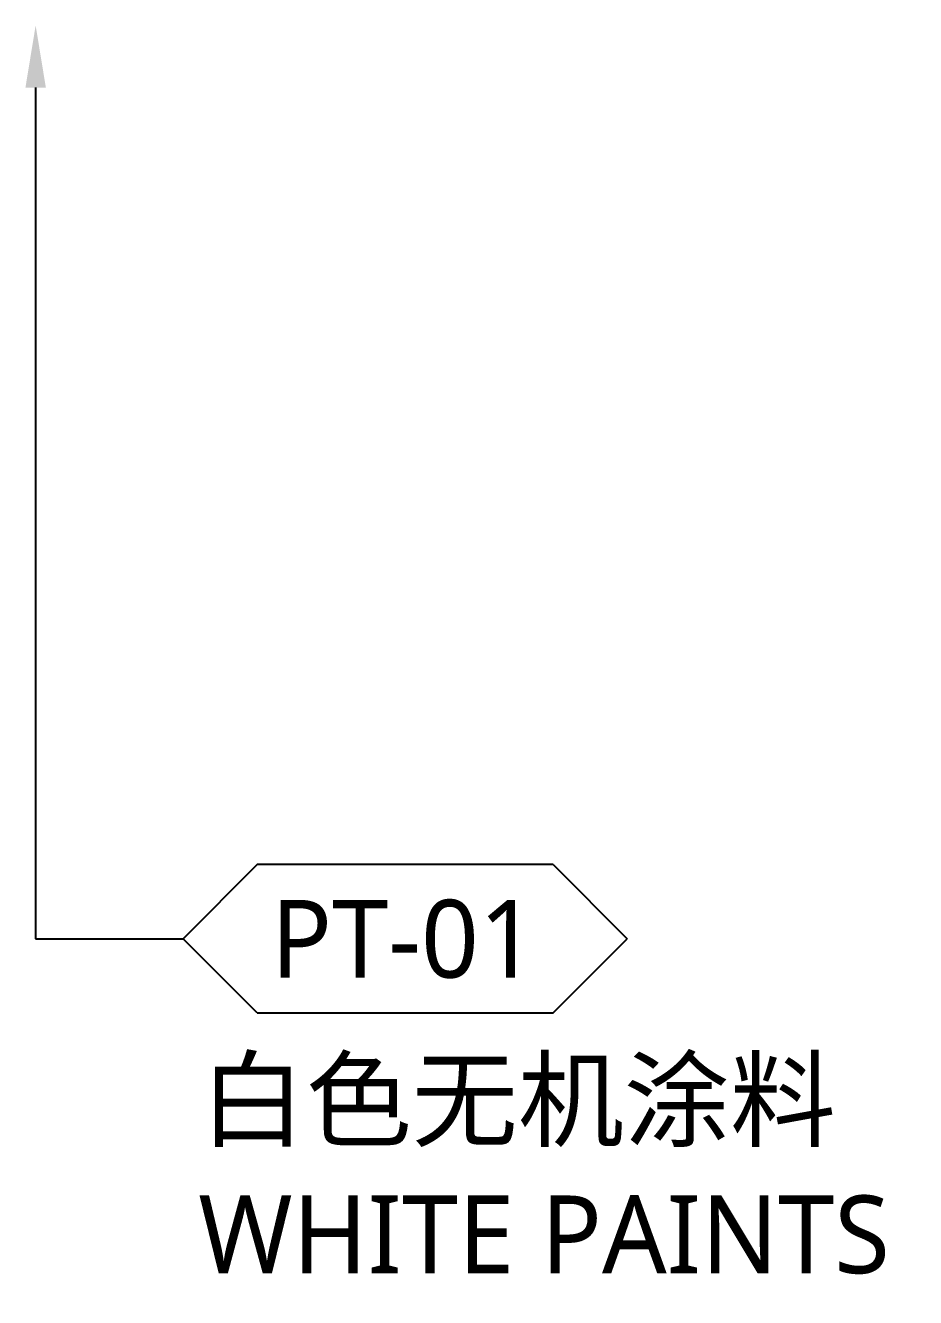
# Model space of a CAD drawing. Header units: millimetres. Extents: x 6321 to 61876, y 123 to 15211.
# Drawn here: x 49333.9 to 49477, y 8270.1 to 8474.7 of the extents above; entities that cross this region are included whole.
import ezdxf
from ezdxf import colors
from ezdxf.entities.mleader import LeaderData, LeaderLine
from ezdxf.enums import TextEntityAlignment as Align
from ezdxf.math import Vec2, Vec3

# ---------------------------------------------------------------- set-up
doc = ezdxf.new("R2010")
doc.units = ezdxf.units.MM
doc.layers.add('_ACM-A-ANNO-DIMS @ 5', color=2, linetype='Continuous', lineweight=13)
doc.layers.add('WALL TYPE$0$G-ANNO-NOTE-CH', color=7, linetype='Continuous')
doc.styles.add('WALL TYPE$0$Aecom Chinese', font='Microsoft YaHei.ttf')

# ---------------------------------------------------------------- blocks, each defined once
blk = doc.blocks.new('WHA12202707')
at = {"transparency": 16777216}
for p, q in [((2.381, 2.381), (0, 0)), ((11.906, 2.381), (2.381, 2.381)), ((11.906, 2.381), (14.287, 0)), ((2.381, -2.381), (0, 0)), ((11.906, -2.381), (14.287, 0)), ((2.381, -2.381), (11.906, -2.381))]:
    blk.add_line(p, q, dxfattribs=at)
at = {"transparency": 16777216, "style": 'WALL TYPE$0$Aecom Chinese'}
blk.add_attdef('英文2', (0.492, -14.583), '', height=2.5, dxfattribs=at)
at = {"layer": 'WALL TYPE$0$G-ANNO-NOTE-CH', "transparency": 16777216, "style": 'WALL TYPE$0$Aecom Chinese'}
blk.add_attdef('编号', text='', height=2.5, dxfattribs=at).set_placement((7.101, 0), align=Align.MIDDLE)
for tag, p in [('中文', (0.538, -5.179)), ('英文', (0.492, -9.507))]:
    blk.add_attdef(tag, text='', height=2.5, dxfattribs=at).set_placement(p, align=Align.MIDDLE_LEFT)

msp = doc.modelspace()

# ---------------------------------------------------------------- leaders
at = {"layer": '_ACM-A-ANNO-DIMS @ 5'}
ml = msp.add_multileader_block('Standard', dxfattribs=at)
ml.set_content('WHA12202707', color=256, scale=5)
ml.set_attribute('编号', 'PT-01', width=0)
ml.set_attribute('中文', '白色无机涂料', width=0)
ml.set_attribute('英文', 'WHITE PAINTS', width=0)
ml.set_attribute('英文2', '', width=0)
ml.set_leader_properties(color=2)
ml.build(insert=Vec2(0, 0))
ml.multileader.update_dxf_attribs({"text_right_attachment_type": 6, "dogleg_length": 0.36, "arrow_head_size": 10, "scale": 5})
ctx = ml.context
ctx.base_point, ctx.scale, ctx.char_height, ctx.arrow_head_size, ctx.landing_gap_size, ctx.plane_origin = Vec3(49359.25, 8327.82, -124.8), 5, 375, 10, 0.45, Vec3(49335.55, 8004.24, -124.8)
ctx.right_attachment = 6
notes = []
notes.append((ctx, [(0, (1, 1, 0), (49335.55, 8327.82, -124.8), (1, 0), 23.7, [(0, [(49335.55, 8474.65, -124.8)], 0, [])])]))
ctx.block.insert = Vec3(49359.25, 8327.82, -124.8)
for ctx, leaders in notes:
    for number, flags, end, landing, length, lines in leaders:
        leader = LeaderData()
        leader.index, (leader.has_last_leader_line, leader.has_dogleg_vector, leader.attachment_direction) = number, flags
        leader.last_leader_point, leader.dogleg_vector, leader.dogleg_length = Vec3(end), Vec3(landing), length
        for number, points, colour, breaks in lines:
            line = LeaderLine()
            line.index, line.vertices, line.color, line.breaks = number, Vec3.list(points), colors.encode_raw_color(colour), breaks
            leader.lines.append(line)
        ctx.leaders.append(leader)

doc.saveas('drawing.dxf')
